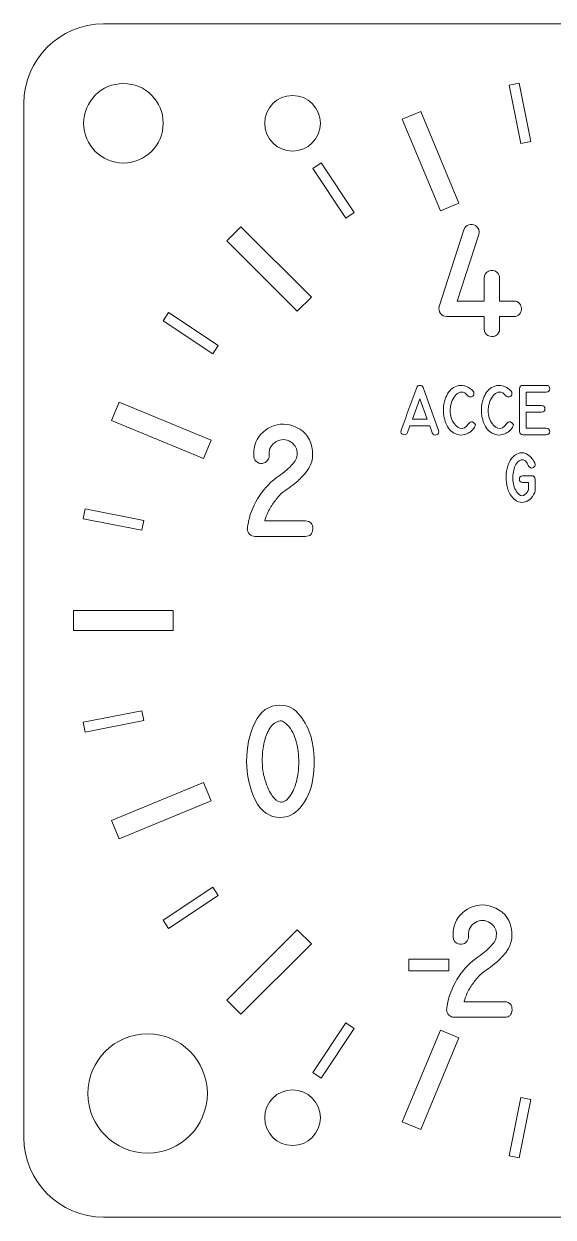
# Model space of a CAD drawing. Header units: millimetres. Extents: x -129 to 122, y -58 to 76.
# Drawn here: x -58.1 to -31.5, y -58.1 to 1.9 of the extents above; entities that cross this region are included whole.
import ezdxf

# ---------------------------------------------------------------- set-up
doc = ezdxf.new("R2010")
doc.units = ezdxf.units.MM
doc.header["$MEASUREMENT"] = 0
doc.layers.add('Layer 1', color=7, linetype='Continuous')

msp = doc.modelspace()

# ---------------------------------------------------------------- linework, layer by layer
at = {"layer": 'Layer 1', "color": 1, "lineweight": 9}
for points in [[(-55.5505, -28.5757), (-50.5505, -28.5757), (-50.5505, -27.5757), (-55.5505, -27.5757), (-55.5505, -28.5757)], [(-38.7041, -45.6964), (-36.7041, -45.6964), (-36.7041, -45.0964), (-38.7041, -45.0964), (-38.7041, -45.6964)]]:
    msp.add_lwpolyline(points, close=True, dxfattribs=at)
at = {"layer": 'Layer 1', "lineweight": 9}
for centre, major_axis in [((-53.0505, -3.0757), (0, 2)), ((-44.5505, -3.0757), (0, 1.4)), ((-51.8321, -51.8573), (0, 3)), ((-44.5505, -53.0757), (0, 1.4))]:
    msp.add_ellipse(centre, major_axis=major_axis, ratio=1, dxfattribs=at)
msp.add_open_spline([(-54.0504, 1.9243), (-54.0504, 1.9243), (-2.0506, 1.9243), (-2.0506, 1.9243), (-2.0506, 1.9243), (0.1495, 1.9243), (1.9495, 0.1243), (1.9495, -2.0757), (1.9495, -2.0757), (1.9495, -2.0757), (1.9495, -54.0757), (1.9495, -54.0757), (1.9495, -54.0757), (1.9495, -56.2757), (0.1495, -58.0757), (-2.0506, -58.0757), (-2.0506, -58.0757), (-2.0506, -58.0757), (-54.0504, -58.0757), (-54.0504, -58.0757), (-54.0504, -58.0757), (-56.2505, -58.0757), (-58.0505, -56.2757), (-58.0505, -54.0757), (-58.0505, -54.0757), (-58.0505, -54.0757), (-58.0505, -2.0757), (-58.0505, -2.0757), (-58.0505, -2.0757), (-58.0505, 0.1243), (-56.2505, 1.9243), (-54.0504, 1.9243)], degree=3, knots=[0, 0, 0, 0, 0.1111111, 0.1111111, 0.1111111, 0.1111111, 0.2222222, 0.2222222, 0.2222222, 0.2222222, 0.3333333, 0.3333333, 0.3333333, 0.3333333, 0.4444444, 0.4444444, 0.4444444, 0.4444444, 0.5555556, 0.5555556, 0.5555556, 0.5555556, 0.6666667, 0.6666667, 0.6666667, 0.6666667, 0.7777778, 0.7777778, 0.7777778, 0.7777778, 1, 1, 1, 1], dxfattribs=at)
at = {"layer": 'Layer 1', "color": 1, "lineweight": 9}
for points, knots in [([(-33.0754, -4.0952), (-33.0754, -4.0952), (-33.6607, -1.1528), (-33.6607, -1.1528), (-33.6607, -1.1528), (-33.6607, -1.1528), (-33.1703, -1.0553), (-33.1703, -1.0553), (-33.1703, -1.0553), (-33.1703, -1.0553), (-32.585, -3.9976), (-32.585, -3.9976), (-32.585, -3.9976), (-32.585, -3.9976), (-33.0754, -4.0952), (-33.0754, -4.0952)], [0, 0, 0, 0, 0.2, 0.2, 0.2, 0.2, 0.4, 0.4, 0.4, 0.4, 0.6, 0.6, 0.6, 0.6, 1, 1, 1, 1]), ([(-39.0363, -2.8604), (-39.0363, -2.8604), (-37.1228, -7.4798), (-37.1228, -7.4798), (-37.1228, -7.4798), (-37.1228, -7.4798), (-36.199, -7.0971), (-36.199, -7.0971), (-36.199, -7.0971), (-36.199, -7.0971), (-38.1124, -2.4777), (-38.1124, -2.4777), (-38.1124, -2.4777), (-38.1124, -2.4777), (-39.0363, -2.8604), (-39.0363, -2.8604)], [0, 0, 0, 0, 0.2, 0.2, 0.2, 0.2, 0.4, 0.4, 0.4, 0.4, 0.6, 0.6, 0.6, 0.6, 1, 1, 1, 1]), ([(-41.8698, -7.8436), (-41.8698, -7.8436), (-43.5366, -5.3492), (-43.5366, -5.3492), (-43.5366, -5.3492), (-43.5366, -5.3492), (-43.1208, -5.0714), (-43.1208, -5.0714), (-43.1208, -5.0714), (-43.1208, -5.0714), (-41.4541, -7.5658), (-41.4541, -7.5658), (-41.4541, -7.5658), (-41.4541, -7.5658), (-41.8698, -7.8436), (-41.8698, -7.8436)], [0, 0, 0, 0, 0.2, 0.2, 0.2, 0.2, 0.4, 0.4, 0.4, 0.4, 0.6, 0.6, 0.6, 0.6, 1, 1, 1, 1]), ([(-43.6068, -11.8123), (-43.6068, -11.8123), (-47.1423, -8.2767), (-47.1423, -8.2767), (-47.1423, -8.2767), (-47.1423, -8.2767), (-47.8495, -8.9839), (-47.8495, -8.9839), (-47.8495, -8.9839), (-47.8495, -8.9839), (-44.3139, -12.5194), (-44.3139, -12.5194), (-44.3139, -12.5194), (-44.3139, -12.5194), (-43.6068, -11.8123), (-43.6068, -11.8123)], [0, 0, 0, 0, 0.2, 0.2, 0.2, 0.2, 0.4, 0.4, 0.4, 0.4, 0.6, 0.6, 0.6, 0.6, 1, 1, 1, 1]), ([(-36.808, -12.7913), (-36.9406, -12.7913), (-37.0441, -12.7377), (-37.1203, -12.6314), (-37.1203, -12.6314), (-37.1965, -12.5251), (-37.2153, -12.4084), (-37.1767, -12.2814), (-37.1767, -12.2814), (-37.1767, -12.2814), (-35.9397, -8.4282), (-35.9397, -8.4282), (-35.9397, -8.4282), (-35.9397, -8.4263), (-35.9397, -8.4235), (-35.9387, -8.4197), (-35.9387, -8.4197), (-35.9378, -8.416), (-35.9359, -8.4122), (-35.934, -8.4094), (-35.934, -8.4094), (-35.8879, -8.2918), (-35.808, -8.2146), (-35.6941, -8.178), (-35.6941, -8.178), (-35.5803, -8.1403), (-35.4684, -8.1544), (-35.3583, -8.2184), (-35.3583, -8.2184), (-35.1871, -8.3257), (-35.1344, -8.4752), (-35.1984, -8.6681), (-35.1984, -8.6681), (-35.1984, -8.6681), (-36.2736, -12.0114), (-36.2736, -12.0114), (-36.2736, -12.0114), (-36.2736, -12.0114), (-34.9256, -12.0114), (-34.9256, -12.0114), (-34.9256, -12.0114), (-34.9256, -12.0114), (-34.9256, -10.8675), (-34.9256, -10.8675), (-34.9256, -10.8675), (-34.9256, -10.7019), (-34.8513, -10.5844), (-34.7026, -10.5147), (-34.7026, -10.5147), (-34.553, -10.4451), (-34.4157, -10.4602), (-34.2887, -10.5618), (-34.2887, -10.5618), (-34.1937, -10.6389), (-34.1457, -10.7405), (-34.1457, -10.8675), (-34.1457, -10.8675), (-34.1457, -10.8675), (-34.1457, -12.0114), (-34.1457, -12.0114), (-34.1457, -12.0114), (-34.1457, -12.0114), (-33.4317, -12.0114), (-33.4317, -12.0114), (-33.4317, -12.0114), (-33.3047, -12.0114), (-33.2097, -12.0519), (-33.1448, -12.1337), (-33.1448, -12.1337), (-33.0808, -12.2156), (-33.0488, -12.305), (-33.0488, -12.4028), (-33.0488, -12.4028), (-33.0488, -12.4997), (-33.0808, -12.5891), (-33.1448, -12.67), (-33.1448, -12.67), (-33.2097, -12.7509), (-33.3047, -12.7913), (-33.4317, -12.7913), (-33.4317, -12.7913), (-33.4317, -12.7913), (-34.1457, -12.7913), (-34.1457, -12.7913), (-34.1457, -12.7913), (-34.1457, -12.8148), (-34.1457, -12.924), (-34.1457, -13.1187), (-34.1457, -13.1187), (-34.1457, -13.3134), (-34.1457, -13.4122), (-34.1457, -13.4141), (-34.1457, -13.4141), (-34.1457, -13.574), (-34.2134, -13.6878), (-34.3498, -13.7556), (-34.3498, -13.7556), (-34.4815, -13.8186), (-34.6104, -13.8148), (-34.7365, -13.7443), (-34.7365, -13.7443), (-34.8625, -13.6747), (-34.9246, -13.5646), (-34.9227, -13.4141), (-34.9227, -13.4141), (-34.9227, -13.4009), (-34.9237, -13.3002), (-34.9237, -13.1112), (-34.9237, -13.1112), (-34.9246, -12.9211), (-34.9256, -12.8148), (-34.9256, -12.7913), (-34.9256, -12.7913), (-34.9256, -12.7913), (-36.808, -12.7913), (-36.808, -12.7913)], [0, 0, 0, 0, 0.0333333, 0.0333333, 0.0333333, 0.0333333, 0.0666667, 0.0666667, 0.0666667, 0.0666667, 0.1, 0.1, 0.1, 0.1, 0.1333333, 0.1333333, 0.1333333, 0.1333333, 0.1666667, 0.1666667, 0.1666667, 0.1666667, 0.2, 0.2, 0.2, 0.2, 0.2333333, 0.2333333, 0.2333333, 0.2333333, 0.2666667, 0.2666667, 0.2666667, 0.2666667, 0.3, 0.3, 0.3, 0.3, 0.3333333, 0.3333333, 0.3333333, 0.3333333, 0.3666667, 0.3666667, 0.3666667, 0.3666667, 0.4, 0.4, 0.4, 0.4, 0.4333333, 0.4333333, 0.4333333, 0.4333333, 0.4666667, 0.4666667, 0.4666667, 0.4666667, 0.5, 0.5, 0.5, 0.5, 0.5333333, 0.5333333, 0.5333333, 0.5333333, 0.5666667, 0.5666667, 0.5666667, 0.5666667, 0.6, 0.6, 0.6, 0.6, 0.6333333, 0.6333333, 0.6333333, 0.6333333, 0.6666667, 0.6666667, 0.6666667, 0.6666667, 0.7, 0.7, 0.7, 0.7, 0.7333333, 0.7333333, 0.7333333, 0.7333333, 0.7666667, 0.7666667, 0.7666667, 0.7666667, 0.8, 0.8, 0.8, 0.8, 0.8333333, 0.8333333, 0.8333333, 0.8333333, 0.8666667, 0.8666667, 0.8666667, 0.8666667, 0.9, 0.9, 0.9, 0.9, 0.9333333, 0.9333333, 0.9333333, 0.9333333, 1, 1, 1, 1]), ([(-51.0548, -13.0054), (-51.0548, -13.0054), (-48.5604, -14.6721), (-48.5604, -14.6721), (-48.5604, -14.6721), (-48.5604, -14.6721), (-48.2826, -14.2564), (-48.2826, -14.2564), (-48.2826, -14.2564), (-48.2826, -14.2564), (-50.777, -12.5896), (-50.777, -12.5896), (-50.777, -12.5896), (-50.777, -12.5896), (-51.0548, -13.0054), (-51.0548, -13.0054)], [0, 0, 0, 0, 0.2, 0.2, 0.2, 0.2, 0.4, 0.4, 0.4, 0.4, 0.6, 0.6, 0.6, 0.6, 1, 1, 1, 1]), ([(-39.0938, -18.5119), (-38.964, -18.1535), (-38.8339, -17.7954), (-38.7037, -17.4378), (-38.7037, -17.4378), (-38.5731, -17.0802), (-38.4425, -16.7221), (-38.312, -16.3641), (-38.312, -16.3641), (-38.2849, -16.2901), (-38.2317, -16.2526), (-38.1523, -16.2518), (-38.1523, -16.2518), (-38.0724, -16.251), (-38.0188, -16.2884), (-37.9913, -16.3641), (-37.9913, -16.3641), (-37.9913, -16.3641), (-37.2104, -18.5178), (-37.2104, -18.5178), (-37.2104, -18.5178), (-37.1863, -18.6325), (-37.2212, -18.7061), (-37.3152, -18.7394), (-37.3152, -18.7394), (-37.4096, -18.7731), (-37.4819, -18.7386), (-37.5335, -18.6371), (-37.5335, -18.6371), (-37.5335, -18.6371), (-37.6587, -18.2886), (-37.6587, -18.2886), (-37.6587, -18.2886), (-37.6587, -18.2886), (-38.6517, -18.2886), (-38.6517, -18.2886), (-38.6517, -18.2886), (-38.6517, -18.2886), (-38.7736, -18.6288), (-38.7736, -18.6288), (-38.7736, -18.6288), (-38.8255, -18.7311), (-38.8996, -18.7644), (-38.9952, -18.729), (-38.9952, -18.729), (-39.0913, -18.6941), (-39.1241, -18.6213), (-39.0938, -18.5119)], [0, 0, 0, 0, 0.0769231, 0.0769231, 0.0769231, 0.0769231, 0.1538462, 0.1538462, 0.1538462, 0.1538462, 0.2307692, 0.2307692, 0.2307692, 0.2307692, 0.3076923, 0.3076923, 0.3076923, 0.3076923, 0.3846154, 0.3846154, 0.3846154, 0.3846154, 0.4615385, 0.4615385, 0.4615385, 0.4615385, 0.5384615, 0.5384615, 0.5384615, 0.5384615, 0.6153846, 0.6153846, 0.6153846, 0.6153846, 0.6923077, 0.6923077, 0.6923077, 0.6923077, 0.7692308, 0.7692308, 0.7692308, 0.7692308, 0.8461538, 0.8461538, 0.8461538, 0.8461538, 1, 1, 1, 1]), ([(-35.4014, -18.3568), (-35.4014, -18.3568), (-35.4122, -18.3731), (-35.4122, -18.3731), (-35.4122, -18.3731), (-35.4147, -18.376), (-35.4168, -18.3789), (-35.4184, -18.3814), (-35.4184, -18.3814), (-35.4197, -18.3839), (-35.4214, -18.3864), (-35.423, -18.3889), (-35.423, -18.3889), (-35.5345, -18.539), (-35.6804, -18.6458), (-35.8613, -18.7099), (-35.8613, -18.7099), (-36.0418, -18.7735), (-36.2198, -18.7619), (-36.3953, -18.675), (-36.3953, -18.675), (-36.599, -18.5735), (-36.7488, -18.4013), (-36.8444, -18.1585), (-36.8444, -18.1585), (-36.9396, -17.9156), (-36.9808, -17.6632), (-36.9675, -17.4012), (-36.9675, -17.4012), (-36.9538, -17.1392), (-36.8847, -16.8989), (-36.7604, -16.6793), (-36.7604, -16.6793), (-36.6356, -16.4601), (-36.4547, -16.3229), (-36.2173, -16.2676), (-36.2173, -16.2676), (-36.0809, -16.236), (-35.9449, -16.2493), (-35.8093, -16.3071), (-35.8093, -16.3071), (-35.6738, -16.3653), (-35.5623, -16.4468), (-35.4754, -16.5516), (-35.4754, -16.5516), (-35.4746, -16.5516), (-35.4725, -16.5541), (-35.4696, -16.5599), (-35.4696, -16.5599), (-35.4322, -16.6086), (-35.4243, -16.6622), (-35.4463, -16.72), (-35.4463, -16.72), (-35.4683, -16.7783), (-35.5083, -16.8144), (-35.5669, -16.8294), (-35.5669, -16.8294), (-35.6293, -16.8456), (-35.6871, -16.8269), (-35.7399, -16.7733), (-35.7399, -16.7733), (-35.8489, -16.6464), (-35.9536, -16.5857), (-36.0543, -16.5903), (-36.0543, -16.5903), (-36.1549, -16.5953), (-36.2452, -16.6369), (-36.3246, -16.7146), (-36.3246, -16.7146), (-36.4044, -16.7928), (-36.4705, -16.8926), (-36.5234, -17.0145), (-36.5234, -17.0145), (-36.5762, -17.1363), (-36.6086, -17.2503), (-36.6207, -17.3567), (-36.6207, -17.3567), (-36.6352, -17.4752), (-36.634, -17.5946), (-36.6165, -17.7143), (-36.6165, -17.7143), (-36.599, -17.8341), (-36.5625, -17.9468), (-36.5063, -18.0524), (-36.5063, -18.0524), (-36.4086, -18.2375), (-36.2859, -18.3535), (-36.1379, -18.4001), (-36.1379, -18.4001), (-35.9894, -18.4471), (-35.8447, -18.376), (-35.7033, -18.1876), (-35.7033, -18.1876), (-35.6967, -18.1797), (-35.6892, -18.1689), (-35.68, -18.156), (-35.68, -18.156), (-35.6039, -18.0716), (-35.5232, -18.0628), (-35.4384, -18.1298), (-35.4384, -18.1298), (-35.3536, -18.1967), (-35.3411, -18.2724), (-35.4014, -18.3568)], [0, 0, 0, 0, 0.037037, 0.037037, 0.037037, 0.037037, 0.0740741, 0.0740741, 0.0740741, 0.0740741, 0.1111111, 0.1111111, 0.1111111, 0.1111111, 0.1481481, 0.1481481, 0.1481481, 0.1481481, 0.1851852, 0.1851852, 0.1851852, 0.1851852, 0.2222222, 0.2222222, 0.2222222, 0.2222222, 0.2592593, 0.2592593, 0.2592593, 0.2592593, 0.2962963, 0.2962963, 0.2962963, 0.2962963, 0.3333333, 0.3333333, 0.3333333, 0.3333333, 0.3703704, 0.3703704, 0.3703704, 0.3703704, 0.4074074, 0.4074074, 0.4074074, 0.4074074, 0.4444444, 0.4444444, 0.4444444, 0.4444444, 0.4814815, 0.4814815, 0.4814815, 0.4814815, 0.5185185, 0.5185185, 0.5185185, 0.5185185, 0.5555556, 0.5555556, 0.5555556, 0.5555556, 0.5925926, 0.5925926, 0.5925926, 0.5925926, 0.6296296, 0.6296296, 0.6296296, 0.6296296, 0.6666667, 0.6666667, 0.6666667, 0.6666667, 0.7037037, 0.7037037, 0.7037037, 0.7037037, 0.7407407, 0.7407407, 0.7407407, 0.7407407, 0.7777778, 0.7777778, 0.7777778, 0.7777778, 0.8148148, 0.8148148, 0.8148148, 0.8148148, 0.8518519, 0.8518519, 0.8518519, 0.8518519, 0.8888889, 0.8888889, 0.8888889, 0.8888889, 0.9259259, 0.9259259, 0.9259259, 0.9259259, 1, 1, 1, 1]), ([(-33.4922, -18.3568), (-33.4922, -18.3568), (-33.503, -18.3731), (-33.503, -18.3731), (-33.503, -18.3731), (-33.5055, -18.376), (-33.5076, -18.3789), (-33.5092, -18.3814), (-33.5092, -18.3814), (-33.5105, -18.3839), (-33.5122, -18.3864), (-33.5138, -18.3889), (-33.5138, -18.3889), (-33.6253, -18.539), (-33.7712, -18.6458), (-33.9521, -18.7099), (-33.9521, -18.7099), (-34.1326, -18.7735), (-34.3106, -18.7619), (-34.4861, -18.675), (-34.4861, -18.675), (-34.6898, -18.5735), (-34.8396, -18.4013), (-34.9352, -18.1585), (-34.9352, -18.1585), (-35.0304, -17.9156), (-35.0716, -17.6632), (-35.0583, -17.4012), (-35.0583, -17.4012), (-35.0446, -17.1392), (-34.9755, -16.8989), (-34.8512, -16.6793), (-34.8512, -16.6793), (-34.7264, -16.4601), (-34.5455, -16.3229), (-34.3081, -16.2676), (-34.3081, -16.2676), (-34.1717, -16.236), (-34.0357, -16.2493), (-33.9001, -16.3071), (-33.9001, -16.3071), (-33.7646, -16.3653), (-33.6531, -16.4468), (-33.5662, -16.5516), (-33.5662, -16.5516), (-33.5654, -16.5516), (-33.5633, -16.5541), (-33.5604, -16.5599), (-33.5604, -16.5599), (-33.523, -16.6086), (-33.5151, -16.6622), (-33.5371, -16.72), (-33.5371, -16.72), (-33.5591, -16.7783), (-33.5991, -16.8144), (-33.6577, -16.8294), (-33.6577, -16.8294), (-33.7201, -16.8456), (-33.7779, -16.8269), (-33.8307, -16.7733), (-33.8307, -16.7733), (-33.9397, -16.6464), (-34.0444, -16.5857), (-34.1451, -16.5903), (-34.1451, -16.5903), (-34.2457, -16.5953), (-34.336, -16.6369), (-34.4154, -16.7146), (-34.4154, -16.7146), (-34.4952, -16.7928), (-34.5613, -16.8926), (-34.6142, -17.0145), (-34.6142, -17.0145), (-34.667, -17.1363), (-34.6994, -17.2503), (-34.7115, -17.3567), (-34.7115, -17.3567), (-34.726, -17.4752), (-34.7248, -17.5946), (-34.7073, -17.7143), (-34.7073, -17.7143), (-34.6898, -17.8341), (-34.6533, -17.9468), (-34.5971, -18.0524), (-34.5971, -18.0524), (-34.4994, -18.2375), (-34.3767, -18.3535), (-34.2287, -18.4001), (-34.2287, -18.4001), (-34.0802, -18.4471), (-33.9355, -18.376), (-33.7941, -18.1876), (-33.7941, -18.1876), (-33.7875, -18.1797), (-33.78, -18.1689), (-33.7708, -18.156), (-33.7708, -18.156), (-33.6947, -18.0716), (-33.614, -18.0628), (-33.5292, -18.1298), (-33.5292, -18.1298), (-33.4444, -18.1967), (-33.4319, -18.2724), (-33.4922, -18.3568)], [0, 0, 0, 0, 0.037037, 0.037037, 0.037037, 0.037037, 0.0740741, 0.0740741, 0.0740741, 0.0740741, 0.1111111, 0.1111111, 0.1111111, 0.1111111, 0.1481481, 0.1481481, 0.1481481, 0.1481481, 0.1851852, 0.1851852, 0.1851852, 0.1851852, 0.2222222, 0.2222222, 0.2222222, 0.2222222, 0.2592593, 0.2592593, 0.2592593, 0.2592593, 0.2962963, 0.2962963, 0.2962963, 0.2962963, 0.3333333, 0.3333333, 0.3333333, 0.3333333, 0.3703704, 0.3703704, 0.3703704, 0.3703704, 0.4074074, 0.4074074, 0.4074074, 0.4074074, 0.4444444, 0.4444444, 0.4444444, 0.4444444, 0.4814815, 0.4814815, 0.4814815, 0.4814815, 0.5185185, 0.5185185, 0.5185185, 0.5185185, 0.5555556, 0.5555556, 0.5555556, 0.5555556, 0.5925926, 0.5925926, 0.5925926, 0.5925926, 0.6296296, 0.6296296, 0.6296296, 0.6296296, 0.6666667, 0.6666667, 0.6666667, 0.6666667, 0.7037037, 0.7037037, 0.7037037, 0.7037037, 0.7407407, 0.7407407, 0.7407407, 0.7407407, 0.7777778, 0.7777778, 0.7777778, 0.7777778, 0.8148148, 0.8148148, 0.8148148, 0.8148148, 0.8518519, 0.8518519, 0.8518519, 0.8518519, 0.8888889, 0.8888889, 0.8888889, 0.8888889, 0.9259259, 0.9259259, 0.9259259, 0.9259259, 1, 1, 1, 1]), ([(-31.7997, -16.5915), (-31.7997, -16.5915), (-32.8098, -16.5915), (-32.8098, -16.5915), (-32.8098, -16.5915), (-32.8098, -16.5915), (-32.8098, -17.2582), (-32.8098, -17.2582), (-32.8098, -17.2582), (-32.8098, -17.2582), (-32.0396, -17.2582), (-32.0396, -17.2582), (-32.0396, -17.2582), (-31.9244, -17.2752), (-31.867, -17.333), (-31.8674, -17.4316), (-31.8674, -17.4316), (-31.8679, -17.5305), (-31.9252, -17.5879), (-32.0396, -17.6041), (-32.0396, -17.6041), (-32.0396, -17.6041), (-32.8098, -17.6041), (-32.8098, -17.6041), (-32.8098, -17.6041), (-32.8098, -17.6041), (-32.8098, -18.4047), (-32.8098, -18.4047), (-32.8098, -18.4047), (-32.8098, -18.4047), (-31.7997, -18.4047), (-31.7997, -18.4047), (-31.7997, -18.4047), (-31.6853, -18.4217), (-31.6279, -18.4787), (-31.6279, -18.5764), (-31.6279, -18.5764), (-31.6279, -18.6737), (-31.6853, -18.7307), (-31.7997, -18.7469), (-31.7997, -18.7469), (-31.7997, -18.7469), (-32.979, -18.7469), (-32.979, -18.7469), (-32.979, -18.7469), (-33.0805, -18.734), (-33.1383, -18.6762), (-33.152, -18.5739), (-33.152, -18.5739), (-33.152, -18.5739), (-33.152, -16.4223), (-33.152, -16.4223), (-33.152, -16.4223), (-33.1366, -16.315), (-33.0788, -16.2585), (-32.979, -16.2518), (-32.979, -16.2518), (-32.979, -16.2518), (-31.7997, -16.2518), (-31.7997, -16.2518), (-31.7997, -16.2518), (-31.6853, -16.2605), (-31.6279, -16.3179), (-31.6283, -16.4231), (-31.6283, -16.4231), (-31.6287, -16.5283), (-31.6861, -16.5845), (-31.7997, -16.5915)], [0, 0, 0, 0, 0.0555556, 0.0555556, 0.0555556, 0.0555556, 0.1111111, 0.1111111, 0.1111111, 0.1111111, 0.1666667, 0.1666667, 0.1666667, 0.1666667, 0.2222222, 0.2222222, 0.2222222, 0.2222222, 0.2777778, 0.2777778, 0.2777778, 0.2777778, 0.3333333, 0.3333333, 0.3333333, 0.3333333, 0.3888889, 0.3888889, 0.3888889, 0.3888889, 0.4444444, 0.4444444, 0.4444444, 0.4444444, 0.5, 0.5, 0.5, 0.5, 0.5555556, 0.5555556, 0.5555556, 0.5555556, 0.6111111, 0.6111111, 0.6111111, 0.6111111, 0.6666667, 0.6666667, 0.6666667, 0.6666667, 0.7222222, 0.7222222, 0.7222222, 0.7222222, 0.7777778, 0.7777778, 0.7777778, 0.7777778, 0.8333333, 0.8333333, 0.8333333, 0.8333333, 0.8888889, 0.8888889, 0.8888889, 0.8888889, 1, 1, 1, 1]), ([(-48.6464, -19.0033), (-48.6464, -19.0033), (-53.2658, -17.0899), (-53.2658, -17.0899), (-53.2658, -17.0899), (-53.2658, -17.0899), (-53.6485, -18.0138), (-53.6485, -18.0138), (-53.6485, -18.0138), (-53.6485, -18.0138), (-49.0291, -19.9272), (-49.0291, -19.9272), (-49.0291, -19.9272), (-49.0291, -19.9272), (-48.6464, -19.0033), (-48.6464, -19.0033)], [0, 0, 0, 0, 0.2, 0.2, 0.2, 0.2, 0.4, 0.4, 0.4, 0.4, 0.6, 0.6, 0.6, 0.6, 1, 1, 1, 1]), ([(-37.783, -17.9464), (-37.783, -17.9464), (-38.1535, -16.923), (-38.1535, -16.923), (-38.1535, -16.923), (-38.1535, -16.923), (-38.5261, -17.9464), (-38.5261, -17.9464), (-38.5261, -17.9464), (-38.5261, -17.9464), (-37.783, -17.9464), (-37.783, -17.9464)], [0, 0, 0, 0, 0.25, 0.25, 0.25, 0.25, 0.5, 0.5, 0.5, 0.5, 1, 1, 1, 1]), ([(-38.1535, -16.923), (-38.1535, -16.923), (-37.783, -17.9464), (-37.783, -17.9464), (-37.783, -17.9464), (-37.783, -17.9464), (-38.1535, -16.923), (-38.1535, -16.923)], [0, 0, 0, 0, 0.3333333, 0.3333333, 0.3333333, 0.3333333, 1, 1, 1, 1]), ([(-46.4328, -23.848), (-46.5409, -23.848), (-46.6331, -23.8103), (-46.7093, -23.7351), (-46.7093, -23.7351), (-46.7855, -23.6598), (-46.8241, -23.5667), (-46.8241, -23.4566), (-46.8241, -23.4566), (-46.8241, -23.4529), (-46.8147, -23.3945), (-46.7949, -23.2817), (-46.7949, -23.2817), (-46.7761, -23.1688), (-46.7648, -23.1039), (-46.7611, -23.0869), (-46.7611, -23.0869), (-46.667, -22.6373), (-46.4845, -22.2092), (-46.2136, -21.8028), (-46.2136, -21.8028), (-45.9426, -21.3974), (-45.6153, -21.0643), (-45.2314, -20.8056), (-45.2314, -20.8056), (-45.095, -20.7135), (-44.9718, -20.6175), (-44.8608, -20.5178), (-44.8608, -20.5178), (-44.7488, -20.4171), (-44.636, -20.3042), (-44.5202, -20.1801), (-44.5202, -20.1801), (-44.3716, -20.0107), (-44.3067, -19.8188), (-44.3255, -19.6034), (-44.3255, -19.6034), (-44.3453, -19.3889), (-44.4516, -19.2186), (-44.6463, -19.0935), (-44.6463, -19.0935), (-44.8852, -18.9449), (-45.128, -18.9411), (-45.3744, -19.0832), (-45.3744, -19.0832), (-45.6209, -19.2243), (-45.7385, -19.4359), (-45.7272, -19.7163), (-45.7272, -19.7163), (-45.7272, -19.7219), (-45.7263, -19.7285), (-45.7253, -19.7342), (-45.7253, -19.7342), (-45.7253, -19.7407), (-45.7244, -19.7473), (-45.7244, -19.753), (-45.7244, -19.753), (-45.7131, -19.8367), (-45.7338, -19.9195), (-45.7855, -19.9994), (-45.7855, -19.9994), (-45.8363, -20.0794), (-45.9022, -20.1311), (-45.9803, -20.1547), (-45.9803, -20.1547), (-46.1016, -20.1932), (-46.2145, -20.1819), (-46.318, -20.1189), (-46.318, -20.1189), (-46.4224, -20.0568), (-46.4817, -19.9646), (-46.4958, -19.8433), (-46.4958, -19.8433), (-46.5014, -19.8273), (-46.5024, -19.7586), (-46.4977, -19.6391), (-46.4977, -19.6391), (-46.493, -19.5197), (-46.4883, -19.45), (-46.4826, -19.4303), (-46.4826, -19.4303), (-46.3998, -18.9778), (-46.1618, -18.6373), (-45.7695, -18.4087), (-45.7695, -18.4087), (-45.3773, -18.1801), (-44.9633, -18.1405), (-44.5287, -18.2892), (-44.5287, -18.2892), (-44.0122, -18.4689), (-43.6971, -18.8207), (-43.5833, -19.3447), (-43.5833, -19.3447), (-43.4694, -19.8687), (-43.5917, -20.3259), (-43.952, -20.7172), (-43.952, -20.7172), (-44.0254, -20.7962), (-44.0997, -20.8734), (-44.1741, -20.9496), (-44.1741, -20.9496), (-44.2484, -21.0267), (-44.3283, -21.0992), (-44.4121, -21.1688), (-44.4121, -21.1688), (-44.5447, -21.2798), (-44.6839, -21.3814), (-44.8297, -21.4754), (-44.8297, -21.4754), (-44.9765, -21.5686), (-45.1073, -21.6786), (-45.223, -21.8056), (-45.223, -21.8056), (-45.3547, -21.9524), (-45.4798, -22.1142), (-45.5964, -22.2911), (-45.5964, -22.2911), (-45.7131, -22.467), (-45.8053, -22.6485), (-45.873, -22.8339), (-45.873, -22.8339), (-45.8787, -22.8452), (-45.8928, -22.8856), (-45.9163, -22.9552), (-45.9163, -22.9552), (-45.9389, -23.0248), (-45.9502, -23.0625), (-45.9502, -23.0681), (-45.9502, -23.0681), (-45.9502, -23.0681), (-43.905, -23.0681), (-43.905, -23.0681), (-43.905, -23.0681), (-43.6519, -23.085), (-43.5287, -23.2186), (-43.5362, -23.4707), (-43.5362, -23.4707), (-43.5438, -23.7219), (-43.6708, -23.848), (-43.9191, -23.848), (-43.9191, -23.848), (-43.9191, -23.848), (-46.4328, -23.848), (-46.4328, -23.848)], [0, 0, 0, 0, 0.027027, 0.027027, 0.027027, 0.027027, 0.0540541, 0.0540541, 0.0540541, 0.0540541, 0.0810811, 0.0810811, 0.0810811, 0.0810811, 0.1081081, 0.1081081, 0.1081081, 0.1081081, 0.1351351, 0.1351351, 0.1351351, 0.1351351, 0.1621622, 0.1621622, 0.1621622, 0.1621622, 0.1891892, 0.1891892, 0.1891892, 0.1891892, 0.2162162, 0.2162162, 0.2162162, 0.2162162, 0.2432432, 0.2432432, 0.2432432, 0.2432432, 0.2702703, 0.2702703, 0.2702703, 0.2702703, 0.2972973, 0.2972973, 0.2972973, 0.2972973, 0.3243243, 0.3243243, 0.3243243, 0.3243243, 0.3513514, 0.3513514, 0.3513514, 0.3513514, 0.3783784, 0.3783784, 0.3783784, 0.3783784, 0.4054054, 0.4054054, 0.4054054, 0.4054054, 0.4324324, 0.4324324, 0.4324324, 0.4324324, 0.4594595, 0.4594595, 0.4594595, 0.4594595, 0.4864865, 0.4864865, 0.4864865, 0.4864865, 0.5135135, 0.5135135, 0.5135135, 0.5135135, 0.5405405, 0.5405405, 0.5405405, 0.5405405, 0.5675676, 0.5675676, 0.5675676, 0.5675676, 0.5945946, 0.5945946, 0.5945946, 0.5945946, 0.6216216, 0.6216216, 0.6216216, 0.6216216, 0.6486486, 0.6486486, 0.6486486, 0.6486486, 0.6756757, 0.6756757, 0.6756757, 0.6756757, 0.7027027, 0.7027027, 0.7027027, 0.7027027, 0.7297297, 0.7297297, 0.7297297, 0.7297297, 0.7567568, 0.7567568, 0.7567568, 0.7567568, 0.7837838, 0.7837838, 0.7837838, 0.7837838, 0.8108108, 0.8108108, 0.8108108, 0.8108108, 0.8378378, 0.8378378, 0.8378378, 0.8378378, 0.8648649, 0.8648649, 0.8648649, 0.8648649, 0.8918919, 0.8918919, 0.8918919, 0.8918919, 0.9189189, 0.9189189, 0.9189189, 0.9189189, 0.9459459, 0.9459459, 0.9459459, 0.9459459, 1, 1, 1, 1]), ([(-32.9908, -21.1359), (-32.9908, -21.1359), (-33.0016, -21.1346), (-33.0016, -21.1346), (-33.0016, -21.1346), (-33.101, -21.1226), (-33.1505, -21.066), (-33.1505, -20.9654), (-33.1505, -20.9654), (-33.1505, -20.8648), (-33.101, -20.8082), (-33.0016, -20.7961), (-33.0016, -20.7961), (-33.0016, -20.7961), (-32.9908, -20.7936), (-32.9908, -20.7936), (-32.9908, -20.7936), (-32.9908, -20.7936), (-32.98, -20.7936), (-32.98, -20.7936), (-32.98, -20.7936), (-32.98, -20.7936), (-32.5305, -20.7936), (-32.5305, -20.7936), (-32.5305, -20.7936), (-32.4831, -20.7936), (-32.4427, -20.8103), (-32.4091, -20.844), (-32.4091, -20.844), (-32.3754, -20.8776), (-32.3587, -20.9184), (-32.3587, -20.9654), (-32.3587, -20.9654), (-32.3587, -20.9654), (-32.3587, -21.5829), (-32.3587, -21.5829), (-32.3587, -21.5829), (-32.3587, -21.5829), (-32.3733, -21.6145), (-32.3733, -21.6145), (-32.3733, -21.6145), (-32.3733, -21.6145), (-32.3816, -21.6341), (-32.3816, -21.6341), (-32.3816, -21.6341), (-32.3816, -21.6341), (-32.3903, -21.6524), (-32.3903, -21.6524), (-32.3903, -21.6524), (-32.3903, -21.6524), (-32.3999, -21.6707), (-32.3999, -21.6707), (-32.3999, -21.6707), (-32.3999, -21.6707), (-32.4099, -21.689), (-32.4099, -21.689), (-32.4099, -21.689), (-32.4099, -21.689), (-32.4182, -21.7073), (-32.4182, -21.7073), (-32.4182, -21.7073), (-32.4182, -21.7073), (-32.4282, -21.7256), (-32.4282, -21.7256), (-32.4282, -21.7256), (-32.4282, -21.7256), (-32.439, -21.7439), (-32.439, -21.7439), (-32.439, -21.7439), (-32.5966, -22.0117), (-32.7925, -22.1427), (-33.0262, -22.1368), (-33.0262, -22.1368), (-33.2603, -22.1306), (-33.4566, -21.9984), (-33.6159, -21.7401), (-33.6159, -21.7401), (-33.6915, -21.6174), (-33.7473, -21.464), (-33.7839, -21.2789), (-33.7839, -21.2789), (-33.8205, -21.0943), (-33.8317, -20.9055), (-33.8167, -20.7126), (-33.8167, -20.7126), (-33.8022, -20.5196), (-33.7572, -20.3362), (-33.6824, -20.162), (-33.6824, -20.162), (-33.6071, -19.9877), (-33.4948, -19.8493), (-33.3456, -19.747), (-33.3456, -19.747), (-33.1584, -19.6201), (-32.9767, -19.6056), (-32.7995, -19.7025), (-32.7995, -19.7025), (-32.6224, -19.7998), (-32.4902, -19.9357), (-32.4024, -20.1112), (-32.4024, -20.1112), (-32.4024, -20.1112), (-32.3928, -20.1308), (-32.3928, -20.1308), (-32.3928, -20.1308), (-32.3928, -20.1308), (-32.3854, -20.1478), (-32.3854, -20.1478), (-32.3854, -20.1478), (-32.3854, -20.1478), (-32.3758, -20.1661), (-32.3758, -20.1661), (-32.3758, -20.1661), (-32.3479, -20.2431), (-32.3587, -20.3063), (-32.4074, -20.3549), (-32.4074, -20.3549), (-32.4544, -20.4011), (-32.5055, -20.4185), (-32.5608, -20.4069), (-32.5608, -20.4069), (-32.6162, -20.3948), (-32.6586, -20.3624), (-32.6889, -20.3088), (-32.6889, -20.3088), (-32.7837, -20.073), (-32.906, -19.9703), (-33.0561, -20.0006), (-33.0561, -20.0006), (-33.2058, -20.0306), (-33.3181, -20.1532), (-33.393, -20.3682), (-33.393, -20.3682), (-33.4662, -20.5762), (-33.4948, -20.7999), (-33.4795, -21.039), (-33.4795, -21.039), (-33.4641, -21.2781), (-33.3859, -21.4869), (-33.2453, -21.6644), (-33.2453, -21.6644), (-33.1489, -21.7888), (-33.0507, -21.8287), (-32.9505, -21.7842), (-32.9505, -21.7842), (-32.8507, -21.7393), (-32.7721, -21.6561), (-32.7143, -21.5343), (-32.7143, -21.5343), (-32.7143, -21.5343), (-32.701, -21.5077), (-32.701, -21.5077), (-32.701, -21.5077), (-32.701, -21.5077), (-32.701, -21.1359), (-32.701, -21.1359), (-32.701, -21.1359), (-32.701, -21.1359), (-32.9908, -21.1359), (-32.9908, -21.1359)], [0, 0, 0, 0, 0.0243902, 0.0243902, 0.0243902, 0.0243902, 0.0487805, 0.0487805, 0.0487805, 0.0487805, 0.0731707, 0.0731707, 0.0731707, 0.0731707, 0.097561, 0.097561, 0.097561, 0.097561, 0.1219512, 0.1219512, 0.1219512, 0.1219512, 0.1463415, 0.1463415, 0.1463415, 0.1463415, 0.1707317, 0.1707317, 0.1707317, 0.1707317, 0.195122, 0.195122, 0.195122, 0.195122, 0.2195122, 0.2195122, 0.2195122, 0.2195122, 0.2439024, 0.2439024, 0.2439024, 0.2439024, 0.2682927, 0.2682927, 0.2682927, 0.2682927, 0.2926829, 0.2926829, 0.2926829, 0.2926829, 0.3170732, 0.3170732, 0.3170732, 0.3170732, 0.3414634, 0.3414634, 0.3414634, 0.3414634, 0.3658537, 0.3658537, 0.3658537, 0.3658537, 0.3902439, 0.3902439, 0.3902439, 0.3902439, 0.4146341, 0.4146341, 0.4146341, 0.4146341, 0.4390244, 0.4390244, 0.4390244, 0.4390244, 0.4634146, 0.4634146, 0.4634146, 0.4634146, 0.4878049, 0.4878049, 0.4878049, 0.4878049, 0.5121951, 0.5121951, 0.5121951, 0.5121951, 0.5365854, 0.5365854, 0.5365854, 0.5365854, 0.5609756, 0.5609756, 0.5609756, 0.5609756, 0.5853659, 0.5853659, 0.5853659, 0.5853659, 0.6097561, 0.6097561, 0.6097561, 0.6097561, 0.6341463, 0.6341463, 0.6341463, 0.6341463, 0.6585366, 0.6585366, 0.6585366, 0.6585366, 0.6829268, 0.6829268, 0.6829268, 0.6829268, 0.7073171, 0.7073171, 0.7073171, 0.7073171, 0.7317073, 0.7317073, 0.7317073, 0.7317073, 0.7560976, 0.7560976, 0.7560976, 0.7560976, 0.7804878, 0.7804878, 0.7804878, 0.7804878, 0.804878, 0.804878, 0.804878, 0.804878, 0.8292683, 0.8292683, 0.8292683, 0.8292683, 0.8536585, 0.8536585, 0.8536585, 0.8536585, 0.8780488, 0.8780488, 0.8780488, 0.8780488, 0.902439, 0.902439, 0.902439, 0.902439, 0.9268293, 0.9268293, 0.9268293, 0.9268293, 0.9512195, 0.9512195, 0.9512195, 0.9512195, 1, 1, 1, 1]), ([(-52.031, -23.0507), (-52.031, -23.0507), (-54.9733, -22.4655), (-54.9733, -22.4655), (-54.9733, -22.4655), (-54.9733, -22.4655), (-55.0709, -22.9559), (-55.0709, -22.9559), (-55.0709, -22.9559), (-55.0709, -22.9559), (-52.1285, -23.5411), (-52.1285, -23.5411), (-52.1285, -23.5411), (-52.1285, -23.5411), (-52.031, -23.0507), (-52.031, -23.0507)], [0, 0, 0, 0, 0.2, 0.2, 0.2, 0.2, 0.4, 0.4, 0.4, 0.4, 0.6, 0.6, 0.6, 0.6, 1, 1, 1, 1]), ([(-45.1896, -32.3349), (-44.7776, -32.3349), (-44.4417, -32.5061), (-44.1802, -32.8476), (-44.1802, -32.8476), (-43.9196, -33.1891), (-43.739, -33.5362), (-43.6374, -33.889), (-43.6374, -33.889), (-43.5951, -34.0433), (-43.5584, -34.2051), (-43.5273, -34.3744), (-43.5273, -34.3744), (-43.4332, -34.8758), (-43.4332, -35.4252), (-43.5264, -36.0226), (-43.5264, -36.0226), (-43.6186, -36.6199), (-43.8387, -37.1148), (-44.1858, -37.508), (-44.1858, -37.508), (-44.4652, -37.8222), (-44.7888, -37.9793), (-45.1557, -37.9793), (-45.1557, -37.9793), (-45.7202, -37.9793), (-46.1444, -37.6849), (-46.4276, -37.0969), (-46.4276, -37.0969), (-46.7117, -36.5089), (-46.8556, -35.8626), (-46.8575, -35.1571), (-46.8575, -35.1571), (-46.8603, -34.4515), (-46.723, -33.8043), (-46.4464, -33.2164), (-46.4464, -33.2164), (-46.1689, -32.6284), (-45.7493, -32.3349), (-45.1896, -32.3349)], [0, 0, 0, 0, 0.0909091, 0.0909091, 0.0909091, 0.0909091, 0.1818182, 0.1818182, 0.1818182, 0.1818182, 0.2727273, 0.2727273, 0.2727273, 0.2727273, 0.3636364, 0.3636364, 0.3636364, 0.3636364, 0.4545455, 0.4545455, 0.4545455, 0.4545455, 0.5454545, 0.5454545, 0.5454545, 0.5454545, 0.6363636, 0.6363636, 0.6363636, 0.6363636, 0.7272727, 0.7272727, 0.7272727, 0.7272727, 0.8181818, 0.8181818, 0.8181818, 0.8181818, 1, 1, 1, 1]), ([(-55.0709, -33.1955), (-55.0709, -33.1955), (-52.1286, -32.6103), (-52.1286, -32.6103), (-52.1286, -32.6103), (-52.1286, -32.6103), (-52.031, -33.1007), (-52.031, -33.1007), (-52.031, -33.1007), (-52.031, -33.1007), (-54.9734, -33.6859), (-54.9734, -33.6859), (-54.9734, -33.6859), (-54.9734, -33.6859), (-55.0709, -33.1955), (-55.0709, -33.1955)], [0, 0, 0, 0, 0.2, 0.2, 0.2, 0.2, 0.4, 0.4, 0.4, 0.4, 0.6, 0.6, 0.6, 0.6, 1, 1, 1, 1]), ([(-45.1698, -33.1148), (-45.3881, -33.159), (-45.5621, -33.2841), (-45.6891, -33.4901), (-45.6891, -33.4901), (-45.8171, -33.6952), (-45.9111, -33.9294), (-45.9723, -34.1928), (-45.9723, -34.1928), (-46.0325, -34.4553), (-46.0654, -34.7206), (-46.0711, -34.9887), (-46.0711, -34.9887), (-46.0767, -35.2568), (-46.0664, -35.4751), (-46.041, -35.6425), (-46.041, -35.6425), (-46.0184, -35.8006), (-45.9666, -36.0038), (-45.8839, -36.2531), (-45.8839, -36.2531), (-45.8011, -36.5014), (-45.6967, -36.7159), (-45.5706, -36.8946), (-45.5706, -36.8946), (-45.4455, -37.0743), (-45.3015, -37.1769), (-45.1397, -37.2032), (-45.1397, -37.2032), (-44.9779, -37.2305), (-44.8058, -37.0997), (-44.6242, -36.8137), (-44.6242, -36.8137), (-44.4859, -36.5927), (-44.3834, -36.3123), (-44.3157, -35.9727), (-44.3157, -35.9727), (-44.2479, -35.6331), (-44.2235, -35.286), (-44.2442, -34.9313), (-44.2442, -34.9313), (-44.2639, -34.5767), (-44.3316, -34.2418), (-44.4464, -33.9276), (-44.4464, -33.9276), (-44.5612, -33.6134), (-44.7305, -33.3716), (-44.9554, -33.2004), (-44.9554, -33.2004), (-45.0231, -33.1524), (-45.0871, -33.1242), (-45.1482, -33.1148), (-45.1482, -33.1148), (-45.1501, -33.1148), (-45.152, -33.1148), (-45.1548, -33.1148), (-45.1548, -33.1148), (-45.1576, -33.1148), (-45.1623, -33.1148), (-45.1698, -33.1148)], [0, 0, 0, 0, 0.0625, 0.0625, 0.0625, 0.0625, 0.125, 0.125, 0.125, 0.125, 0.1875, 0.1875, 0.1875, 0.1875, 0.25, 0.25, 0.25, 0.25, 0.3125, 0.3125, 0.3125, 0.3125, 0.375, 0.375, 0.375, 0.375, 0.4375, 0.4375, 0.4375, 0.4375, 0.5, 0.5, 0.5, 0.5, 0.5625, 0.5625, 0.5625, 0.5625, 0.625, 0.625, 0.625, 0.625, 0.6875, 0.6875, 0.6875, 0.6875, 0.75, 0.75, 0.75, 0.75, 0.8125, 0.8125, 0.8125, 0.8125, 0.875, 0.875, 0.875, 0.875, 1, 1, 1, 1]), ([(-48.6464, -37.1481), (-48.6464, -37.1481), (-53.2658, -39.0615), (-53.2658, -39.0615), (-53.2658, -39.0615), (-53.2658, -39.0615), (-53.6485, -38.1376), (-53.6485, -38.1376), (-53.6485, -38.1376), (-53.6485, -38.1376), (-49.0291, -36.2242), (-49.0291, -36.2242), (-49.0291, -36.2242), (-49.0291, -36.2242), (-48.6464, -37.1481), (-48.6464, -37.1481)], [0, 0, 0, 0, 0.2, 0.2, 0.2, 0.2, 0.4, 0.4, 0.4, 0.4, 0.6, 0.6, 0.6, 0.6, 1, 1, 1, 1]), ([(-51.0548, -43.146), (-51.0548, -43.146), (-48.5604, -41.4793), (-48.5604, -41.4793), (-48.5604, -41.4793), (-48.5604, -41.4793), (-48.2826, -41.895), (-48.2826, -41.895), (-48.2826, -41.895), (-48.2826, -41.895), (-50.777, -43.5618), (-50.777, -43.5618), (-50.777, -43.5618), (-50.777, -43.5618), (-51.0548, -43.146), (-51.0548, -43.146)], [0, 0, 0, 0, 0.2, 0.2, 0.2, 0.2, 0.4, 0.4, 0.4, 0.4, 0.6, 0.6, 0.6, 0.6, 1, 1, 1, 1]), ([(-36.418, -48.0257), (-36.5261, -48.0257), (-36.6183, -47.988), (-36.6945, -47.9128), (-36.6945, -47.9128), (-36.7707, -47.8375), (-36.8093, -47.7444), (-36.8093, -47.6343), (-36.8093, -47.6343), (-36.8093, -47.6306), (-36.7999, -47.5722), (-36.7801, -47.4594), (-36.7801, -47.4594), (-36.7613, -47.3465), (-36.75, -47.2816), (-36.7463, -47.2646), (-36.7463, -47.2646), (-36.6522, -46.815), (-36.4697, -46.3869), (-36.1988, -45.9805), (-36.1988, -45.9805), (-35.9278, -45.5751), (-35.6005, -45.242), (-35.2166, -44.9833), (-35.2166, -44.9833), (-35.0802, -44.8912), (-34.957, -44.7952), (-34.846, -44.6955), (-34.846, -44.6955), (-34.734, -44.5948), (-34.6212, -44.4819), (-34.5054, -44.3578), (-34.5054, -44.3578), (-34.3568, -44.1884), (-34.2919, -43.9965), (-34.3107, -43.7811), (-34.3107, -43.7811), (-34.3305, -43.5666), (-34.4368, -43.3963), (-34.6315, -43.2712), (-34.6315, -43.2712), (-34.8704, -43.1226), (-35.1132, -43.1188), (-35.3596, -43.2609), (-35.3596, -43.2609), (-35.6061, -43.402), (-35.7237, -43.6136), (-35.7124, -43.894), (-35.7124, -43.894), (-35.7124, -43.8996), (-35.7115, -43.9062), (-35.7105, -43.9119), (-35.7105, -43.9119), (-35.7105, -43.9184), (-35.7096, -43.925), (-35.7096, -43.9307), (-35.7096, -43.9307), (-35.6983, -44.0144), (-35.719, -44.0972), (-35.7707, -44.1771), (-35.7707, -44.1771), (-35.8215, -44.2571), (-35.8874, -44.3088), (-35.9655, -44.3324), (-35.9655, -44.3324), (-36.0868, -44.3709), (-36.1997, -44.3596), (-36.3032, -44.2966), (-36.3032, -44.2966), (-36.4076, -44.2345), (-36.4669, -44.1423), (-36.481, -44.021), (-36.481, -44.021), (-36.4866, -44.005), (-36.4876, -43.9363), (-36.4829, -43.8168), (-36.4829, -43.8168), (-36.4782, -43.6974), (-36.4735, -43.6277), (-36.4678, -43.608), (-36.4678, -43.608), (-36.385, -43.1555), (-36.147, -42.815), (-35.7547, -42.5864), (-35.7547, -42.5864), (-35.3625, -42.3578), (-34.9485, -42.3182), (-34.5139, -42.4669), (-34.5139, -42.4669), (-33.9974, -42.6466), (-33.6823, -42.9984), (-33.5685, -43.5224), (-33.5685, -43.5224), (-33.4546, -44.0464), (-33.5769, -44.5036), (-33.9372, -44.8949), (-33.9372, -44.8949), (-34.0106, -44.9739), (-34.0849, -45.0511), (-34.1593, -45.1273), (-34.1593, -45.1273), (-34.2336, -45.2044), (-34.3135, -45.2769), (-34.3973, -45.3465), (-34.3973, -45.3465), (-34.5299, -45.4575), (-34.6691, -45.5591), (-34.8149, -45.6531), (-34.8149, -45.6531), (-34.9617, -45.7463), (-35.0925, -45.8563), (-35.2082, -45.9833), (-35.2082, -45.9833), (-35.3399, -46.1301), (-35.465, -46.2919), (-35.5816, -46.4688), (-35.5816, -46.4688), (-35.6983, -46.6447), (-35.7905, -46.8262), (-35.8582, -47.0116), (-35.8582, -47.0116), (-35.8639, -47.0229), (-35.878, -47.0633), (-35.9015, -47.1329), (-35.9015, -47.1329), (-35.9241, -47.2025), (-35.9354, -47.2402), (-35.9354, -47.2458), (-35.9354, -47.2458), (-35.9354, -47.2458), (-33.8902, -47.2458), (-33.8902, -47.2458), (-33.8902, -47.2458), (-33.6371, -47.2627), (-33.5139, -47.3963), (-33.5214, -47.6484), (-33.5214, -47.6484), (-33.529, -47.8996), (-33.656, -48.0257), (-33.9043, -48.0257), (-33.9043, -48.0257), (-33.9043, -48.0257), (-36.418, -48.0257), (-36.418, -48.0257)], [0, 0, 0, 0, 0.027027, 0.027027, 0.027027, 0.027027, 0.0540541, 0.0540541, 0.0540541, 0.0540541, 0.0810811, 0.0810811, 0.0810811, 0.0810811, 0.1081081, 0.1081081, 0.1081081, 0.1081081, 0.1351351, 0.1351351, 0.1351351, 0.1351351, 0.1621622, 0.1621622, 0.1621622, 0.1621622, 0.1891892, 0.1891892, 0.1891892, 0.1891892, 0.2162162, 0.2162162, 0.2162162, 0.2162162, 0.2432432, 0.2432432, 0.2432432, 0.2432432, 0.2702703, 0.2702703, 0.2702703, 0.2702703, 0.2972973, 0.2972973, 0.2972973, 0.2972973, 0.3243243, 0.3243243, 0.3243243, 0.3243243, 0.3513514, 0.3513514, 0.3513514, 0.3513514, 0.3783784, 0.3783784, 0.3783784, 0.3783784, 0.4054054, 0.4054054, 0.4054054, 0.4054054, 0.4324324, 0.4324324, 0.4324324, 0.4324324, 0.4594595, 0.4594595, 0.4594595, 0.4594595, 0.4864865, 0.4864865, 0.4864865, 0.4864865, 0.5135135, 0.5135135, 0.5135135, 0.5135135, 0.5405405, 0.5405405, 0.5405405, 0.5405405, 0.5675676, 0.5675676, 0.5675676, 0.5675676, 0.5945946, 0.5945946, 0.5945946, 0.5945946, 0.6216216, 0.6216216, 0.6216216, 0.6216216, 0.6486486, 0.6486486, 0.6486486, 0.6486486, 0.6756757, 0.6756757, 0.6756757, 0.6756757, 0.7027027, 0.7027027, 0.7027027, 0.7027027, 0.7297297, 0.7297297, 0.7297297, 0.7297297, 0.7567568, 0.7567568, 0.7567568, 0.7567568, 0.7837838, 0.7837838, 0.7837838, 0.7837838, 0.8108108, 0.8108108, 0.8108108, 0.8108108, 0.8378378, 0.8378378, 0.8378378, 0.8378378, 0.8648649, 0.8648649, 0.8648649, 0.8648649, 0.8918919, 0.8918919, 0.8918919, 0.8918919, 0.9189189, 0.9189189, 0.9189189, 0.9189189, 0.9459459, 0.9459459, 0.9459459, 0.9459459, 1, 1, 1, 1]), ([(-47.8495, -47.1676), (-47.8495, -47.1676), (-44.314, -43.632), (-44.314, -43.632), (-44.314, -43.632), (-44.314, -43.632), (-43.6068, -44.3392), (-43.6068, -44.3392), (-43.6068, -44.3392), (-43.6068, -44.3392), (-47.1424, -47.8747), (-47.1424, -47.8747), (-47.1424, -47.8747), (-47.1424, -47.8747), (-47.8495, -47.1676), (-47.8495, -47.1676)], [0, 0, 0, 0, 0.2, 0.2, 0.2, 0.2, 0.4, 0.4, 0.4, 0.4, 0.6, 0.6, 0.6, 0.6, 1, 1, 1, 1]), ([(-43.1209, -51.08), (-43.1209, -51.08), (-41.4541, -48.5856), (-41.4541, -48.5856), (-41.4541, -48.5856), (-41.4541, -48.5856), (-41.8699, -48.3078), (-41.8699, -48.3078), (-41.8699, -48.3078), (-41.8699, -48.3078), (-43.5366, -50.8022), (-43.5366, -50.8022), (-43.5366, -50.8022), (-43.5366, -50.8022), (-43.1209, -51.08), (-43.1209, -51.08)], [0, 0, 0, 0, 0.2, 0.2, 0.2, 0.2, 0.4, 0.4, 0.4, 0.4, 0.6, 0.6, 0.6, 0.6, 1, 1, 1, 1]), ([(-39.0363, -53.2911), (-39.0363, -53.2911), (-37.1228, -48.6717), (-37.1228, -48.6717), (-37.1228, -48.6717), (-37.1228, -48.6717), (-36.199, -49.0544), (-36.199, -49.0544), (-36.199, -49.0544), (-36.199, -49.0544), (-38.1124, -53.6738), (-38.1124, -53.6738), (-38.1124, -53.6738), (-38.1124, -53.6738), (-39.0363, -53.2911), (-39.0363, -53.2911)], [0, 0, 0, 0, 0.2, 0.2, 0.2, 0.2, 0.4, 0.4, 0.4, 0.4, 0.6, 0.6, 0.6, 0.6, 1, 1, 1, 1]), ([(-33.1703, -55.0961), (-33.1703, -55.0961), (-32.585, -52.1537), (-32.585, -52.1537), (-32.585, -52.1537), (-32.585, -52.1537), (-33.0754, -52.0562), (-33.0754, -52.0562), (-33.0754, -52.0562), (-33.0754, -52.0562), (-33.6607, -54.9985), (-33.6607, -54.9985), (-33.6607, -54.9985), (-33.6607, -54.9985), (-33.1703, -55.0961), (-33.1703, -55.0961)], [0, 0, 0, 0, 0.2, 0.2, 0.2, 0.2, 0.4, 0.4, 0.4, 0.4, 0.6, 0.6, 0.6, 0.6, 1, 1, 1, 1])]:
    msp.add_open_spline(points, degree=3, knots=knots, dxfattribs=at)

doc.saveas('drawing.dxf')
